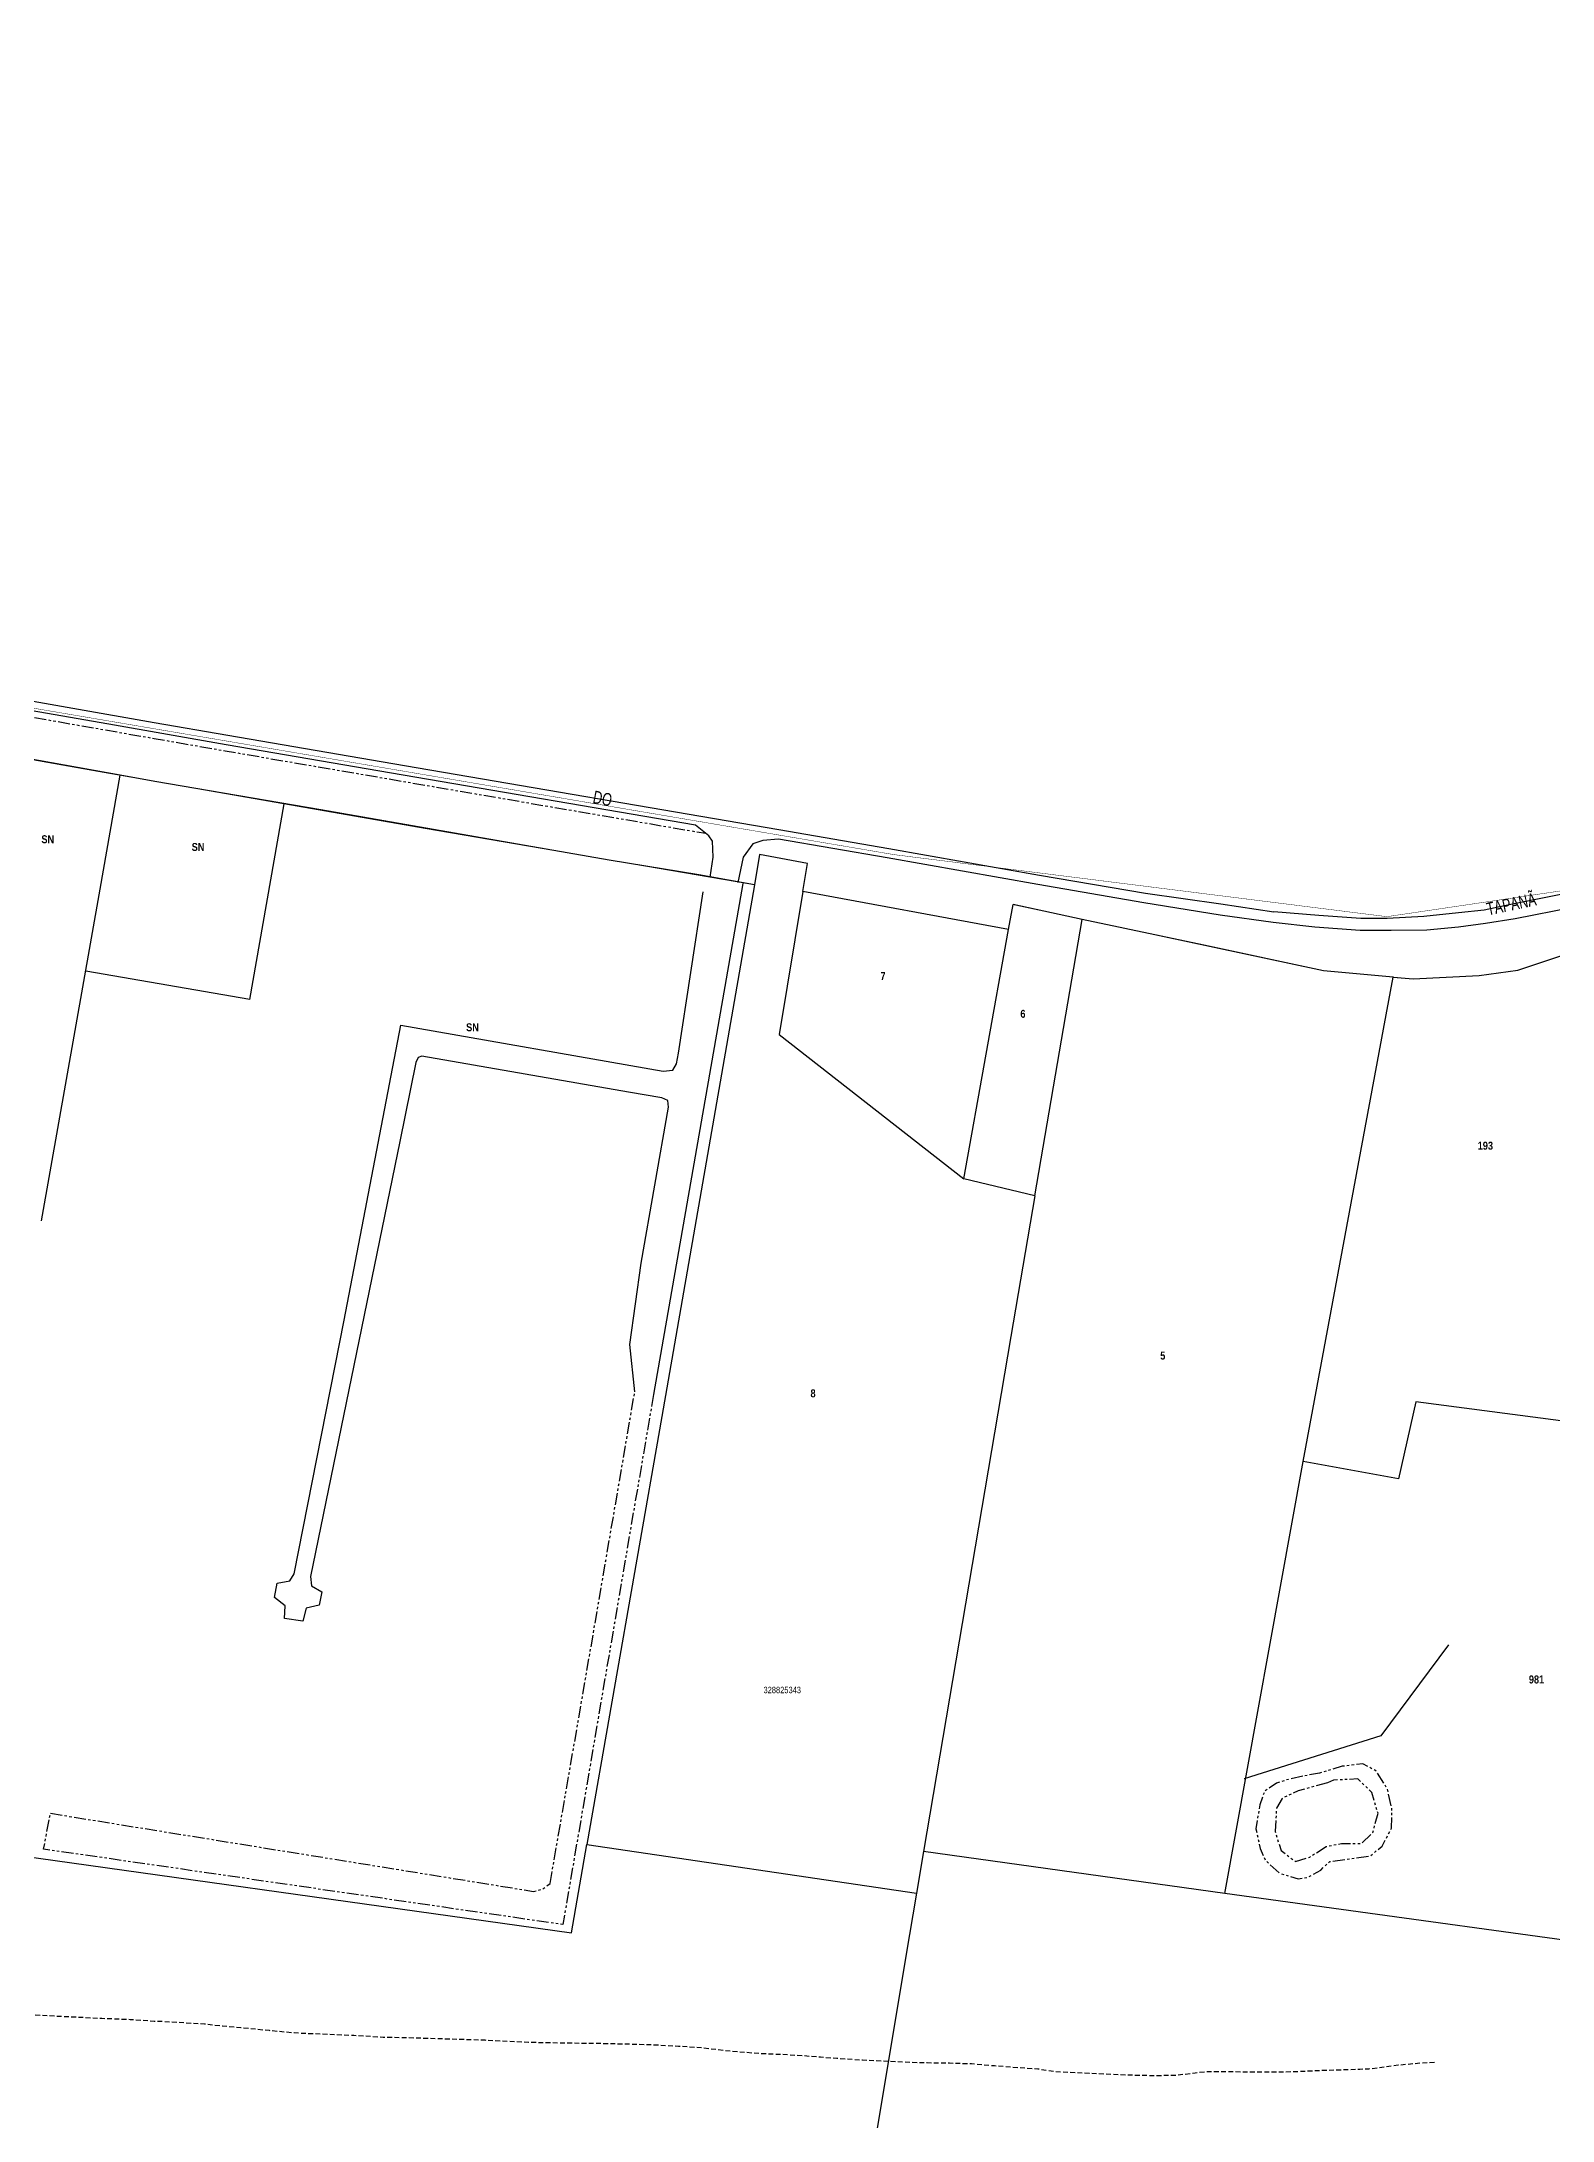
# Model space of a CAD drawing. Extents: x 204381 to 207261, y 4847713 to 4851061.
# Drawn here: x 204721 to 205193, y 4850411 to 4851061 of the extents above; entities that cross this region are included whole.
import ezdxf
from ezdxf.enums import TextEntityAlignment as Align

# ---------------------------------------------------------------- set-up
doc = ezdxf.new("R2010")
doc.units = 0
doc.header["$LTSCALE"] = 1.5
doc.header["$MEASUREMENT"] = 0
doc.linetypes.add('PHANTOMX2', pattern=[5, 2.5, -0.5, 0.5, -0.5, 0.5, -0.5])
doc.linetypes.add('TRACO_15', pattern=[3, 2, -1])
for name, color, linetype in [('CD-MALHA-LOTES', 40, 'CONTINUOUS'), ('CD_TXT_QUADRA', 7, 'CONTINUOUS'), ('HD-VALAS-DRENOS', 170, 'CONTINUOUS'), ('LM-LIM-SETOR-FISCAL', 7, 'CONTINUOUS'), ('RU-QUADRAS', 210, 'CONTINUOUS'), ('SV-CAMINHO-TRILHA', 20, 'CONTINUOUS'), ('SV-EIXO-ROD-ESTR', 7, 'CONTINUOUS'), ('SV-EST-MUNIC-PAV', 1, 'CONTINUOUS'), ('SV-FX-DOM-EST', 20, 'CONTINUOUS'), ('SV-RUA-NAO-PAV-S-GUIA-C-GUIA', 7, 'PHANTOMX2'), ('SV-RUA-PAVIM-S-GUIA-C-GUIA', 7, 'CONTINUOUS'), ('SV-TXT-EST-M-N-PAV', 7, 'CONTINUOUS'), ('Th_NmrPort', 7, 'CONTINUOUS')]:
    doc.layers.add(name, color=color, linetype=linetype)
doc.styles.add('ARIAL', font='ARIAL.TTF')
doc.styles.get("Standard").update_dxf_attribs({"font": 'swisscbo.ttf'})
doc.linetypes.add('Limite', pattern='A,20,-3,[130,ltypeshp.shx,S=6.35,R=0,X=0,Y=0],-3,20', length=46)

msp = doc.modelspace()

# ---------------------------------------------------------------- linework, layer by layer
at = {"layer": 'CD-MALHA-LOTES', "linetype": 'Continuous'}
for points in [[(204745.08, 4850831.52), (204706.15, 4850838.52)], [(204738.84, 4850795.89), (204745.08, 4850831.52)], [(204755.84, 4850829.59), (204745.08, 4850831.52)], [(204807.71, 4850820.7), (204755.84, 4850829.59)], [(204785.61, 4850761.5), (204796.3, 4850822.55)], [(204897.87, 4850805.04), (204807.71, 4850820.7)], [(204944.85, 4850806.76), (204943.27, 4850797.28)], [(204959.83, 4850803.95), (204944.85, 4850806.76)], [(204925.83, 4850800.43), (204897.87, 4850805.04)], [(204943.27, 4850797.28), (204925.83, 4850800.43)], [(204958.38, 4850795.23), (204959.83, 4850803.95)], [(204720.47, 4850692.29), (204738.84, 4850795.89)], [(204943.27, 4850797.28), (204914.35, 4850631.18)], [(204958.38, 4850795.23), (204950.96, 4850750.5)], [(205022.65, 4850783.34), (204958.38, 4850795.23)], [(205022.65, 4850783.34), (205024.04, 4850791.1)], [(205045.58, 4850786.51), (205024.04, 4850791.1)], [(205030.85, 4850700.14), (205045.58, 4850786.51)], [(205083.62, 4850778.4), (205045.58, 4850786.51)], [(205008.69, 4850705.46), (205022.65, 4850783.34)], [(205181.8, 4850770.63), (205225.17, 4850785.06)], [(205121.01, 4850770.41), (205083.62, 4850778.4)], [(204785.61, 4850761.5), (204734.36, 4850770.28)], [(205114.66, 4850617.12), (205142.81, 4850768.48)], [(205142.81, 4850768.48), (205121.01, 4850770.41)], [(205142.81, 4850768.48), (205149.02, 4850767.93)], [(205149.02, 4850767.93), (205159.35, 4850768.44)], [(205159.35, 4850768.44), (205169.68, 4850768.94)], [(205169.68, 4850768.94), (205181.8, 4850770.63)], [(204950.96, 4850750.5), (205008.69, 4850705.46)], [(205030.85, 4850700.14), (205008.69, 4850705.46)], [(205030.85, 4850700.14), (205023.35, 4850656.15)], [(205023.35, 4850656.15), (204996.07, 4850495.25)], [(204914.35, 4850631.18), (204890.91, 4850497.47)], [(205149.84, 4850635.76), (205144.43, 4850611.76)], [(205195.23, 4850629.83), (205149.84, 4850635.76)], [(205090.17, 4850482.16), (205114.66, 4850617.12)], [(205144.43, 4850611.76), (205114.66, 4850617.12)], [(204686.76, 4850497.8), (204886.07, 4850469.88)], [(204886.07, 4850469.88), (204890.91, 4850497.47)], [(204890.91, 4850497.47), (204993.87, 4850482.29)], [(204996.07, 4850495.25), (204993.87, 4850482.29)], [(205090.17, 4850482.16), (204996.07, 4850495.25)], [(204993.87, 4850482.29), (204990.52, 4850462.54)], [(205238.64, 4850461.75), (205090.17, 4850482.16)], [(204990.52, 4850462.54), (204973.69, 4850361.28)]]:
    msp.add_lwpolyline(points, dxfattribs=at)
at = {"layer": 'HD-VALAS-DRENOS', "const_width": 0.18, "flags": 128}
msp.add_lwpolyline([(205160.12, 4850559.83), (205138.98, 4850531.45), (205096.21, 4850517.94)], dxfattribs=at)
msp.add_lwpolyline([(205160.12, 4850559.83), (205138.98, 4850531.45), (205096.21, 4850517.94)], dxfattribs=at)
at = {"layer": 'HD-VALAS-DRENOS', "flags": 128}
msp.add_lwpolyline([(205160.12, 4850559.83), (205138.98, 4850531.45), (205096.21, 4850517.94)], dxfattribs=at)
at = {"layer": 'LM-LIM-SETOR-FISCAL', "linetype": 'Limite', "ltscale": 0.1, "const_width": 0.13, "flags": 128}
msp.add_lwpolyline([(206960.49, 4848346.74), (206519.68, 4848013.26), (206524.96, 4848001.52), (206186.17, 4847750.07), (206137.65, 4847714.77), (206055.88, 4847783.52), (206022.18, 4847808.19), (206018.12, 4847816.07), (206019.95, 4847830.66), (206053.3, 4847836.03), (206059.06, 4847868.43), (206040.45, 4847926.27), (206039.82, 4847951.17), (206026.44, 4847964.39), (205980.98, 4848000.04), (205948.86, 4848053.95), (205885.79, 4848047.59), (205885.38, 4848100.28), (205758.68, 4848087.81), (205748.41, 4848134.36), (205855.06, 4848144.19), (205857.54, 4848167.98), (205826.48, 4848206.22), (205791.25, 4848260.92), (205756.8, 4848299.01), (205692.97, 4848280.46), (205710.22, 4848439.16), (205051.32, 4848428.57), (204677.84, 4848416.25), (204661.89, 4848420.75), (204677.59, 4848456.68), (204685.73, 4848493.72), (204687.66, 4848576.43), (204676.79, 4848658.68), (204674.85, 4848798.87), (204665.61, 4849337.36), (204658.49, 4849545.69), (204657.02, 4849545.63), (204645.12, 4849704.28), (204643.71, 4849869.24), (204651.14, 4849927.22), (204647.62, 4849990.33), (204636.26, 4850264.54), (204381.83, 4850909.69), (204986.84, 4850806.73), (205140.83, 4850787.35), (205201.03, 4850796.27), (205245.63, 4850823.19), (205310.25, 4850896.98), (205324.08, 4850905.65), (205327.72, 4850908.15), (205339.74, 4850916.46), (205358.28, 4850945.44), (205381.54, 4850978.24), (205458.47, 4851060.64), (205958.1, 4850305), (206256.21, 4850261.19), (206296.36, 4850246.47), (206381.84, 4850187.26), (206402.35, 4850183.32), (206465.45, 4850155.1), (206438.69, 4850087.64), (206416.16, 4850016.08), (206422.43, 4850015.06), (206376.86, 4849879.93), (206318.97, 4849888.04), (206311.32, 4849828.25), (206177.89, 4849842.97), (206161.27, 4849779.77), (206627.66, 4849358.82), (206746.45, 4849445.1), (206955.53, 4849187.19), (207019.34, 4849111.98), (207025.31, 4849104.91), (207033.93, 4849094.44), (207048.4, 4849077.1), (207039.09, 4849069.24), (207026.18, 4849059.14), (207002.58, 4849038.25), (206981.71, 4849023.09), (206966.26, 4849011.39), (206958.44, 4849004.76), (206968.98, 4848989.87), (206978.67, 4848976.02), (207002.49, 4848944.75), (207008.79, 4848936.89), (207034.07, 4848905.39), (207054.15, 4848879.42), (207075.28, 4848852.41), (207089.04, 4848833.89), (207099.68, 4848804.07), (207108.98, 4848791.97), (207114.21, 4848785.08), (207138.58, 4848756.16), (207148.67, 4848740.27), (207162.16, 4848719.72), (207199.66, 4848661.86), (207214.13, 4848640.25), (207233.64, 4848611.27), (207250.42, 4848586.92), (207261.26, 4848571.24), (207169.66, 4848504.88), (207140.72, 4848483.45), (207106.7, 4848455.88), (207093.59, 4848446.09), (207051.18, 4848413.73)], close=True, dxfattribs=at)
at = {"layer": 'RU-QUADRAS', "color": 6, "linetype": 'Continuous', "const_width": 0.18}
msp.add_lwpolyline([(204601.54, 4850365.01), (204581.38, 4850411.42), (204583.82, 4850412.42), (204542.92, 4850518.17), (204540.06, 4850518.27), (204495.86, 4850628.94), (204532.65, 4850627.13), (204532.65, 4850626.03), (204554.4, 4850624.03), (204543.57, 4850567.09), (204554.2, 4850565.49), (204605.71, 4850855.85), (204637.03, 4850850.69, 0.002528), (204943.27, 4850797.28), (204944.85, 4850806.76), (204959.83, 4850803.95), (204958.38, 4850795.23), (205022.65, 4850783.34), (205024.04, 4850791.1), (205121.01, 4850770.41), (205149.02, 4850767.93), (205169.68, 4850768.94), (205181.8, 4850770.63), (205225.17, 4850785.06)], format="xyb", dxfattribs=at)
at = {"layer": 'SV-CAMINHO-TRILHA', "linetype": 'TRACO_15', "ltscale": 0.5, "flags": 128}
msp.add_lwpolyline([(204637.02, 4850460.29), (204641.17, 4850459.33), (204646.17, 4850458.5), (204652.86, 4850457.52), (204659.15, 4850456.94), (204661.69, 4850456.48), (204672.22, 4850453.62), (204678.51, 4850451.74), (204685.14, 4850450.01), (204692.58, 4850448.17), (204705, 4850445.76), (204713.54, 4850444.66), (204720.73, 4850444.13), (204727.07, 4850443.8), (204739.36, 4850443.19), (204748.15, 4850442.85), (204755.64, 4850442.31), (204758.34, 4850442.25), (204771.42, 4850441.43), (204777.01, 4850440.8), (204782.8, 4850440.28), (204791.59, 4850439.43), (204799.38, 4850438.69), (204802.23, 4850438.53), (204818.06, 4850437.9), (204827.25, 4850437.31), (204833.49, 4850437.18), (204839.98, 4850437), (204845.93, 4850436.82), (204859.01, 4850436.4), (204866.7, 4850436.02), (204872.6, 4850435.74), (204877.74, 4850435.61), (204885.83, 4850435.47), (204892.28, 4850435.44), (204906.06, 4850435.12), (204911.35, 4850434.95), (204919.49, 4850434.51), (204927.33, 4850433.97), (204933.92, 4850433.14), (204945.51, 4850432.18), (204951.6, 4850431.95), (204958.29, 4850431.57), (204963.89, 4850431.09), (204968.93, 4850430.72), (204976.97, 4850430.18), (204991.75, 4850429.46), (204997.15, 4850429.33), (205004.14, 4850429.25), (205011.08, 4850429.01), (205018.27, 4850428.38), (205023.96, 4850427.95), (205031.8, 4850427.41), (205037.04, 4850426.58), (205047.83, 4850426.03), (205054.67, 4850425.75), (205061.66, 4850425.46), (205067.61, 4850425.33), (205075, 4850425.4), (205080.95, 4850426.17), (205083.9, 4850426.51), (205092.84, 4850426.51), (205100.03, 4850426.48), (205104.38, 4850426.46), (205111.57, 4850426.52), (205119.31, 4850426.89), (205126.01, 4850427.1), (205132.35, 4850427.32), (205135.25, 4850427.41), (205144.4, 4850428.62), (205151.94, 4850429.28), (205156.09, 4850429.51)], dxfattribs=at)
at = {"layer": 'SV-EIXO-ROD-ESTR', "flags": 128}
for points in [[(204636.93, 4850868.69), (204702.97, 4850857.28), (204755.73, 4850848.06), (204778.74, 4850844.05), (204833.94, 4850834.57), (204950.81, 4850814.53), (204985.18, 4850808.62), (205032.3, 4850800.33), (205065.37, 4850794.67), (205088.97, 4850791.39), (205105.54, 4850788.82)], [(205309.96, 4850828.96), (205286.67, 4850821.47), (205265.33, 4850813.2), (205253.32, 4850809.46), (205236.78, 4850804.66), (205225.05, 4850801.46), (205211.25, 4850798.53), (205197.82, 4850794.82), (205179.53, 4850791.11), (205171.25, 4850789.39), (205163.25, 4850788.54), (205152.39, 4850787.39), (205140.97, 4850786.82), (205132.68, 4850786.82), (205119.54, 4850787.68), (205105.54, 4850788.82)]]:
    msp.add_lwpolyline(points, dxfattribs=at)
at = {"layer": 'SV-EST-MUNIC-PAV', "flags": 128}
for points in [[(204929.35, 4850799.72), (204930.37, 4850805.94), (204930.14, 4850810.95), (204929, 4850812.6), (204924.86, 4850815.89), (204833.43, 4850831.58), (204778.22, 4850841.06), (204741.49, 4850847.47), (204702.45, 4850854.29), (204637.03, 4850865.64)], [(205221.39, 4850795.97), (205213.04, 4850793.46), (205198.99, 4850790.23), (205180.89, 4850786.66), (205171.65, 4850785.25), (205163.2, 4850784.04), (205153.36, 4850783.09), (205142.22, 4850782.99), (205132.53, 4850783.04), (205118.29, 4850784.11), (205105.36, 4850785.52), (205088.74, 4850787.81), (205064.88, 4850791.72), (205031.79, 4850797.39), (204984.67, 4850805.68), (204950.71, 4850811.52), (204945.83, 4850811.12), (204942.78, 4850810.13), (204939.66, 4850805.99), (204938.04, 4850798.01)]]:
    msp.add_lwpolyline(points, dxfattribs=at)
at = {"layer": 'SV-FX-DOM-EST', "linetype": 'PHANTOMX2', "flags": 128}
msp.add_lwpolyline([(204636.98, 4850863.7), (204702.12, 4850852.39), (204755.73, 4850843.03), (204777.89, 4850839.16), (204833.1, 4850829.68), (204928.01, 4850813.39)], dxfattribs=at)
at = {"layer": 'SV-RUA-NAO-PAV-S-GUIA-C-GUIA', "flags": 128}
for points in [[(204911.7, 4850638.06), (204883.39, 4850472.47), (204721.15, 4850496.03), (204723.24, 4850507.23)], [(204879.39, 4850485.31), (204890.55, 4850549.77), (204905.85, 4850638.94)], [(204723.24, 4850507.23), (204874.19, 4850482.83), (204877.04, 4850483.51), (204879.39, 4850485.31)]]:
    msp.add_lwpolyline(points, dxfattribs=at)
for points in [[(205114.55, 4850518.8), (205110, 4850517.82), (205106.3, 4850516.64), (205102.64, 4850514.16), (205101.12, 4850509.86), (205099.9, 4850502.41), (205101.27, 4850496.24), (205102.9, 4850492.53), (205107.23, 4850488.56), (205113.17, 4850486.78), (205116.22, 4850487.26), (205120.17, 4850489.5), (205123.03, 4850492.19), (205129.88, 4850493.1), (205135.62, 4850493.88), (205139.38, 4850496.96), (205142.3, 4850502.6), (205142.43, 4850508.46), (205141.06, 4850514.72), (205137.43, 4850520.5), (205133.35, 4850522.67), (205126.9, 4850521.9), (205119.75, 4850519.78)], [(205122.33, 4850516.76), (205113.13, 4850514.26), (205108.13, 4850511.88), (205106.32, 4850508.78), (205105.94, 4850501.53), (205107.76, 4850495.61), (205112.24, 4850492.19), (205116.79, 4850493.57), (205121.9, 4850496.85), (205126.7, 4850497.82), (205132.99, 4850497.84), (205136.45, 4850501.23), (205138.08, 4850507.23), (205136.11, 4850513.69), (205131.78, 4850517.97), (205124.18, 4850517.56)]]:
    msp.add_lwpolyline(points, close=True, dxfattribs=at)
at = {"layer": 'SV-RUA-PAVIM-S-GUIA-C-GUIA', "flags": 128}
for points in [[(204802.11, 4850567.21), (204796.4, 4850568.06), (204796.64, 4850572.04), (204793.24, 4850574.68), (204794.11, 4850579.13), (204798.07, 4850579.81), (204799.43, 4850582.04), (204815.09, 4850661.3), (204832.8, 4850753.46), (204914.76, 4850739.1), (204917.71, 4850739.38), (204918.87, 4850741.33), (204919.53, 4850744.68), (204927.2, 4850795.13)], [(204939.64, 4850797.69), (204911.7, 4850638.06)], [(204905.85, 4850638.94), (204904.27, 4850653.66), (204907.82, 4850679.07), (204916.41, 4850727.83), (204916.22, 4850729.93), (204914.28, 4850730.79), (204903.89, 4850732.49), (204839.26, 4850743.72), (204838.16, 4850743.32), (204837.4, 4850741.82), (204832.4, 4850717.12), (204804.56, 4850581.23), (204804.81, 4850578.33), (204808.09, 4850576.39), (204807.25, 4850572.26), (204803.2, 4850571.27), (204802.11, 4850567.21)]]:
    msp.add_lwpolyline(points, dxfattribs=at)

# ---------------------------------------------------------------- texts
at = {"layer": 'CD_TXT_QUADRA', "color": 7, "linetype": 'Continuous', "style": 'ARIAL', "width": 0.7}
msp.add_text('328825343', height=2, dxfattribs=at).set_placement((204951.92, 4850545.75), align=Align.MIDDLE)
at = {"layer": 'SV-TXT-EST-M-N-PAV', "style": 'ARIAL', "width": 0.7}
for s, rotation, p in [('DO', 349, (204892.52, 4850822.86)), ('TAPANÃ', 12, (205172.48, 4850787.69))]:
    msp.add_text(s, height=4, rotation=rotation, dxfattribs=at).set_placement(p)
at = {"layer": 'Th_NmrPort', "color": 1}
for s, p in [('SN', (204720.45, 4850811.54)), ('SN', (204767.41, 4850809.13)), ('7', (204982.61, 4850768.77)), ('SN', (204853.15, 4850752.79)), ('6', (205026.32, 4850757)), ('193', (205169.22, 4850715.8)), ('5', (205070.03, 4850650.21)), ('8', (204960.75, 4850638.43)), ('981', (205185.2, 4850549.04))]:
    msp.add_text(s, height=2.5, dxfattribs=at).set_placement(p, align=Align.MIDDLE_LEFT)

doc.saveas('drawing.dxf')
